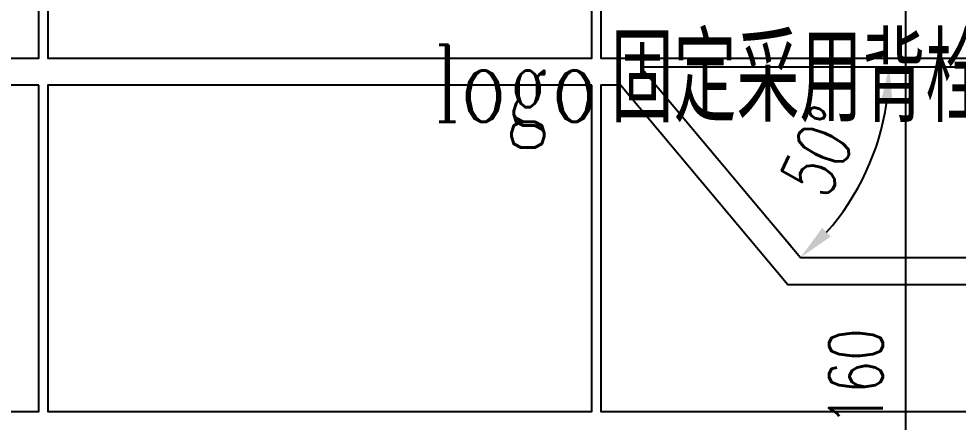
# Model space of a CAD drawing. Header units: millimetres. Extents: x 0 to 16820, y -11520 to 11880.
# Drawn here: x 5708 to 6744, y -5092 to -4647 of the extents above; entities that cross this region are included whole.
import ezdxf

# ---------------------------------------------------------------- set-up
doc = ezdxf.new("R2010")
doc.units = ezdxf.units.MM
doc.header["$LTSCALE"] = 1000
doc.layers.add('A-ANNO-DIMS', color=3, linetype='Continuous', lineweight=13)
doc.layers.add('A-ANNO-IDEN-TEXT', color=3, linetype='Continuous', lineweight=13)
doc.layers.add('A-WALL-HATCH', color=252, linetype='Continuous')
doc.styles.add('_TCH_DIM_T3', font='SIMPLEX', dxfattribs={"width": 0.705882, "bigfont": 'GBCBIG'})
doc.styles.add('_TCH_LABEL', font='COMPLEX', dxfattribs={"bigfont": 'GBCBIG'})
doc.dimstyles.new('_TCH_ARCH&&20', dxfattribs={"dimtxt": 59.5, "dimasz": 20, "dimexe": 50, "dimexo": 60, "dimgap": 25.25, "dimtad": 1, "dimdec": 0, "dimzin": 0, "dimdsep": 46, "dimtxsty": '_TCH_DIM_T3', "dimblk": 'ARCHTICK', "dimcen": 0.09, "dimclrt": 7, "dimazin": 2, "dimtfac": 1, "dimtdec": 0, "dimtix": 1, "dimtmove": 2, "dimatfit": 3, "dimfxl": 20, "dimtolj": 1, "dimtzin": 0, "dimarcsym": 0})
doc.dimstyles.new('_TCH_ARROW&&20', dxfattribs={"dimtxt": 59.5, "dimasz": 40, "dimexe": 50, "dimexo": 60, "dimgap": 25.25, "dimtad": 1, "dimdec": 0, "dimzin": 0, "dimdsep": 46, "dimtxsty": '_TCH_DIM_T3', "dimcen": 0.09, "dimclrt": 7, "dimazin": 2, "dimtfac": 1, "dimtdec": 0, "dimtix": 1, "dimtmove": 2, "dimatfit": 3, "dimfxl": 20, "dimtolj": 1, "dimtzin": 0, "dimarcsym": 0})

# ---------------------------------------------------------------- blocks, each defined once
blk = doc.blocks.new('_ArchTick')
at = {"color": 0, "linetype": 'ByBlock', "const_width": 0.15}
blk.add_lwpolyline([(-0.5, -0.5), (0.5, 0.5)], dxfattribs=at)
blk = doc.blocks.new('*D70')
at = {"layer": 'A-ANNO-DIMS', "color": 0, "lineweight": -2, "transparency": 16777216}
for p, q in [((6586.3, -4480), (6736.3, -4480)), ((6686.3, -5640), (6686.3, -4480)), ((6586.3, -5640), (6736.3, -5640))]:
    blk.add_line(p, q, dxfattribs=at)
at = {"layer": 'Defpoints', "color": 0, "transparency": 16777216}
for p in [(6526.3, -4480), (6686.3, -4480), (6526.3, -5640)]:
    blk.add_point(p, dxfattribs=at)
at = {"layer": 'A-ANNO-DIMS', "color": 0, "lineweight": -2, "transparency": 16777216, "xscale": 20, "yscale": 20, "zscale": 20}
for p, rotation in [((6686.3, -4480), 90), ((6686.3, -5640), 270)]:
    blk.add_blockref('_ArchTick', p, dxfattribs=dict(at, rotation=rotation))
at = {"layer": 'A-ANNO-DIMS', "color": 7, "transparency": 16777216, "insert": (6631.3, -5060), "char_height": 59.5, "attachment_point": 5, "rotation": 90, "style": '_TCH_DIM_T3'}
blk.add_mtext('\\A1;1160', dxfattribs=at)
blk = doc.blocks.new('*D205')
at = {"layer": 'A-ANNO-DIMS', "color": 0, "lineweight": -2, "transparency": 16777216}
for p, q in [((6651.9, -4700), (6618, -4700)), ((6559.8, -4897.7), (6537.9, -4871.7))]:
    blk.add_line(p, q, dxfattribs=at)
blk.add_arc((6393.9, -4700), 274.1, 318.3676, 351.6324, dxfattribs=at)
at = {"layer": 'A-ANNO-DIMS', "color": 0, "transparency": 16777216}
for points in [[(6658.4, -4739.4), (6671.7, -4740.4), (6668, -4700)], [(6603.4, -4886.9), (6594.1, -4877.3), (6570.1, -4910)]]:
    blk.add_solid(points, dxfattribs=at)
at = {"layer": 'Defpoints', "color": 0, "transparency": 16777216}
for p in [(6393.9, -4700), (6711.9, -4700), (6622.9, -4850.6), (6598.3, -4943.7)]:
    blk.add_point(p, dxfattribs=at)
at = {"layer": 'A-ANNO-DIMS', "color": 7, "transparency": 16777216, "insert": (6592.5, -4792.6), "char_height": 59.5, "attachment_point": 5, "rotation": 65, "style": '_TCH_DIM_T3'}
blk.add_mtext('\\A1;50°', dxfattribs=at)

msp = doc.modelspace()

# ---------------------------------------------------------------- linework, layer by layer
at = {"layer": 'A-WALL-HATCH'}
for points in [[(5730.03683, -4290.00255), (5130.03683, -4290.00255), (5130.03683, -4690.00255), (5730.03683, -4690.00255)], [(6340.03683, -4290.00255), (5740.03683, -4290.00255), (5740.03683, -4690.00255), (6340.03683, -4690.00255)], [(6950.03683, -4290.00255), (6350.03683, -4290.00255), (6350.03683, -4690.00255), (6950.03683, -4690.00255)], [(6950.03683, -4700.00255), (6393.85482, -4700.00255), (6570.06574, -4910.00255), (6950.03683, -4910.00255)], [(5730.03683, -4720.00255), (5130.03683, -4720.00255), (5130.03683, -5080.00255), (5730.03683, -5080.00255)], [(6340.03683, -4720.00255), (5740.03683, -4720.00255), (5740.03683, -5080.00255), (6340.03683, -5080.00255)], [(6950.03683, -4940.00255), (6556.07651, -4940.00255), (6371.4746, -4720.00255), (6350.03683, -4720.00255), (6350.03683, -5080.00255), (6950.03683, -5080.00255)]]:
    msp.add_lwpolyline(points, close=True, dxfattribs=at)

# ---------------------------------------------------------------- texts
at = {"layer": 'A-ANNO-IDEN-TEXT', "color": 7, "style": '_TCH_LABEL'}
msp.add_text('固定采用背栓', height=96.453901, dxfattribs=at).set_placement((6360.69194, -4760.42763))
at = {"layer": 'A-ANNO-IDEN-TEXT', "color": 7, "style": '_TCH_LABEL', "width": 0.705882}
msp.add_text('logo', height=85, dxfattribs=at).set_placement((6166.40622, -4760.42763))

# ---------------------------------------------------------------- dimensions: what is measured, and where the dimension line sits
at = {"layer": 'A-ANNO-DIMS'}
dim = msp.add_aligned_dim(p1=(6526.26586, -5640.00255), p2=(6526.26586, -4480.0021), distance=-160, dimstyle='_TCH_ARCH&&20', dxfattribs=at)
dim.commit()
dim.dimension.update_dxf_attribs({"geometry": '*D70', "text_midpoint": (6631.26586, -5060.00233)})
dim = msp.add_angular_dim_3p(base=(6622.89172, -4850.64249), center=(6393.85482, -4700.00255), p1=(6598.31978, -4943.6744), p2=(6711.94582, -4700.00255), dimstyle='_TCH_ARROW&&20', dxfattribs=at)
dim.commit()
dim.dimension.update_dxf_attribs({"geometry": '*D205', "text_midpoint": (6592.45906, -4792.61323)})

doc.saveas('drawing.dxf')
